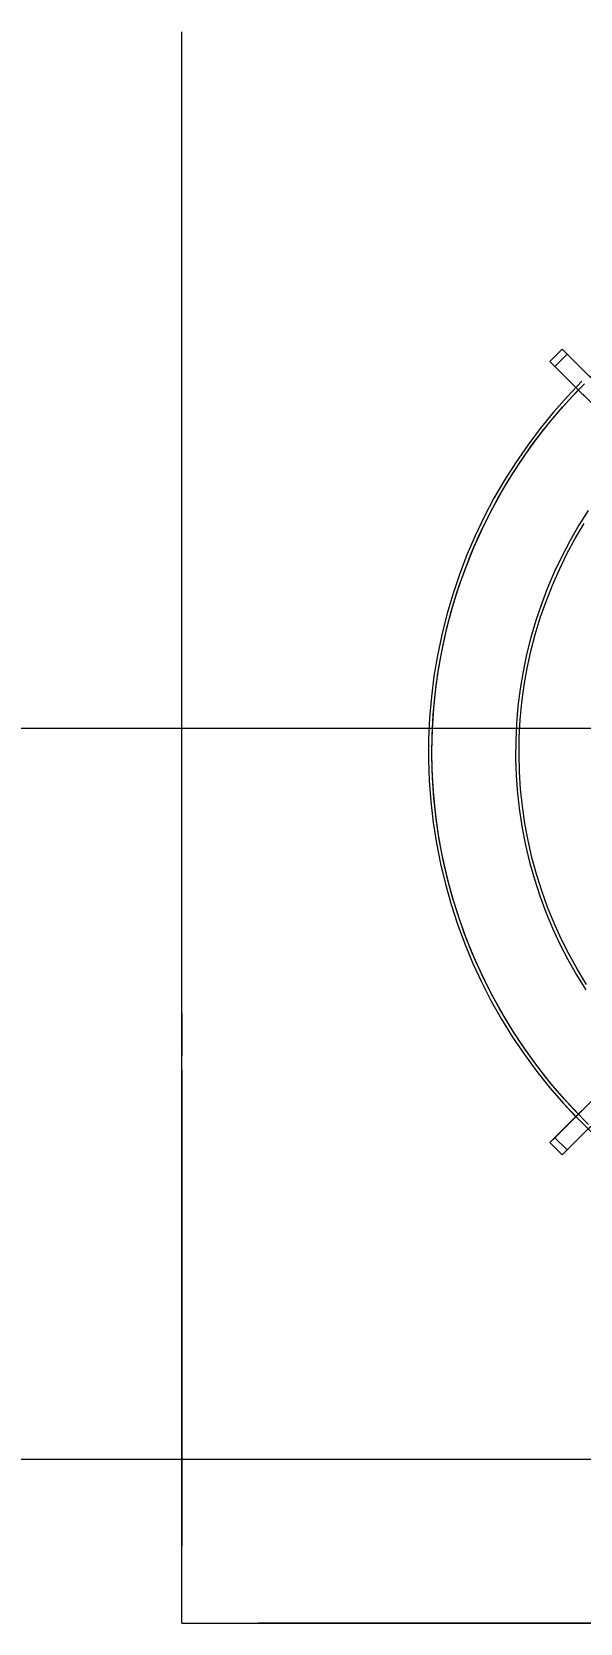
# Model space of a CAD drawing. Header units: millimetres. Extents: x -21807 to 17683, y 43568 to 60640.
# Drawn here: x -6802 to -6487, y 58947 to 59860 of the extents above; entities that cross this region are included whole.
import ezdxf

# ---------------------------------------------------------------- set-up
doc = ezdxf.new("R2010")
doc.units = ezdxf.units.MM
for name, color, linetype, lineweight in [('A-ANNO-DIMS', 7, 'Continuous', 9), ('A-ANNO-DIMS-110', 7, 'Continuous', 9), ('M-EQPM', 7, 'Continuous', 5)]:
    doc.layers.add(name, color=color, linetype=linetype, lineweight=lineweight)
doc.styles.add('Arial_1', font='arial.ttf', dxfattribs={"width": 0.8, "height": 220})
doc.dimstyles.new('AK_DIM_2_0_Arial', dxfattribs={"dimscale": 304.8, "dimtxt": 224.457068, "dimasz": 0.180446, "dimexe": 0.360892, "dimexo": 0.360892, "dimgap": 0.036089, "dimtad": 1, "dimdec": 0, "dimzin": 0, "dimdsep": 46, "dimtxsty": 'Arial_1', "dimblk1": 'OBLIQUE', "dimblk2": 'OBLIQUE', "dimsah": 1, "dimcen": 0.09, "dimadec": 0, "dimazin": 0, "dimtfac": 1, "dimtdec": 4, "dimtix": 1, "dimtmove": 0, "dimatfit": 3, "dimfxl": 1, "dimtvp": 1, "dimtolj": 1, "dimtzin": 0, "dimarcsym": 2})

# ---------------------------------------------------------------- blocks, each defined once
blk = doc.blocks.new('DanNong_VRV - OD-A-1-1235631-MẶT BẰNG HỆ THỐNG GIÓ THẢI')
at = {"layer": 'M-EQPM'}
for p, q in [((-885, -311.78), (-885, 601.65)), ((-885, -273.58), (-885, 601.65)), ((-885, 38.44), (-885, 601.65)), ((-885, -311.78), (-885, 601.65)), ((-673.72, 412.38), (-666.65, 419.45)), ((-666.65, 419.45), (-673.72, 412.38)), ((-673.72, 412.38), (-670.9, 409.55)), ((-481.39, 220.04), (-673.72, 412.38)), ((-663.82, 416.62), (-670.9, 409.55)), ((-663.82, 416.62), (-670.9, 409.55)), ((-666.65, 419.45), (-474.32, 227.11)), ((-663.82, 416.62), (-666.65, 419.45)), ((-474.32, 227.11), (-663.82, 416.62)), ((-670.9, 409.55), (-481.39, 220.04)), ((-673.72, -35.93), (-481.39, 156.4)), ((-481.39, 156.4), (-670.9, -33.1)), ((-474.32, 149.33), (-666.65, -43)), ((-663.82, -40.17), (-474.32, 149.33)), ((-885, 38.44), (-885, 28.44)), ((-885, 28.44), (-885, 38.44)), ((-885, 38.44), (-885, 28.44)), ((-885, 28.44), (-885, 38.44)), ((-885, 28.44), (-885, 14.01)), ((-885, 28.44), (-885, 14.01)), ((-885, 28.44), (-885, 14.01)), ((-885, 28.44), (-885, 14.01)), ((-885, 5.44), (-885, 0.44)), ((-885, 5.44), (-885, 0.44)), ((-885, 5.44), (-885, 0.44)), ((-885, 5.44), (-885, 0.44)), ((-885, 5.44), (-885, 0.44)), ((-885, 5.44), (-885, 0.44)), ((-885, 5.44), (-885, 0.44)), ((-885, 5.44), (-885, 0.44)), ((-885, 5.44), (-885, 0.44)), ((-885, 5.44), (-885, 0.44)), ((-885, -239.56), (-885, 0.44)), ((-885, 0.44), (-885, -239.56)), ((-885, -239.56), (-885, 0.44)), ((-885, 0.44), (-885, -239.56)), ((-885, -239.56), (-885, 0.44)), ((-885, 0.44), (-885, -239.56)), ((-885, -239.56), (-885, 0.44)), ((-885, 0.44), (-885, -239.56)), ((-885, 0.44), (-885, -4.56)), ((-885, -239.56), (-885, 0.44)), ((-885, 0.44), (-885, -239.56)), ((-885, -239.56), (-885, 0.44)), ((-885, 0.44), (-885, -239.56)), ((-885, -239.56), (-885, 0.44)), ((-885, 0.44), (-885, -239.56)), ((-885, -239.56), (-885, 0.44)), ((-885, 0.44), (-885, -239.56)), ((-885, -239.56), (-885, 0.44)), ((-885, 0.44), (-885, -239.56)), ((-885, -239.56), (-885, 0.44)), ((-885, 0.44), (-885, -239.56)), ((-885, -190.21), (-885, -4.56)), ((-885, -4.56), (-885, -190.21)), ((-670.9, -33.1), (-673.72, -35.93)), ((-673.72, -35.93), (-666.65, -43)), ((-673.72, -35.93), (-666.65, -43)), ((-670.9, -33.1), (-663.82, -40.17)), ((-670.9, -33.1), (-663.82, -40.17)), ((-666.65, -43), (-663.82, -40.17)), ((-885, -127.9), (-885, -158.22)), ((-885, -190.21), (-885, -195.21)), ((-885, -236.33), (-885, -267.1)), ((-885, -236.35), (-885, -267.07)), ((-885, -236.35), (-885, -267.07)), ((-885, -239.56), (-885, -244.56)), ((-885, -239.56), (-885, -244.56)), ((-885, -239.56), (-885, -244.56)), ((-885, -239.56), (-885, -244.56)), ((-885, -239.56), (-885, -244.56)), ((-885, -239.56), (-885, -244.56)), ((-885, -239.56), (-885, -244.56)), ((-885, -239.56), (-885, -244.56)), ((-885, -239.56), (-885, -244.56)), ((-885, -239.56), (-885, -244.56)), ((-885, -244.13), (-885, -241.71)), ((-885, -249.71), (-885, -261.71)), ((-885, -311.78), (655, -311.78)), ((-841.21, -311.78), (585, -311.78)), ((-12.64, -311.78), (-841.21, -311.78)), ((-841.21, -311.78), (-12.64, -311.78)), ((-838.93, -311.78), (-808.22, -311.78)), ((-838.93, -311.78), (-808.22, -311.78)), ((-838.93, -311.78), (-808.22, -311.78))]:
    blk.add_line(p, q, dxfattribs=at)
at = {"layer": 'M-EQPM', "flags": 128}
for points in [[(-655.34, 401.06), (-663.68, 392.38), (-671.67, 383.37), (-679.29, 374.05), (-686.53, 364.43), (-693.38, 354.53), (-699.83, 344.37), (-705.87, 333.95), (-711.49, 323.3), (-716.67, 312.44), (-721.42, 301.38), (-725.72, 290.13), (-729.57, 278.73), (-732.96, 267.17), (-735.89, 255.49), (-738.34, 243.71), (-740.32, 231.83), (-741.83, 219.89), (-742.86, 207.89), (-743.4, 195.87), (-743.47, 183.83), (-743.05, 171.8), (-742.15, 159.79), (-740.78, 147.83), (-738.92, 135.93), (-736.6, 124.12), (-733.8, 112.41), (-730.53, 100.82), (-726.81, 89.38), (-722.63, 78.09), (-718, 66.97), (-712.93, 56.05), (-707.43, 45.34), (-701.5, 34.86), (-695.16, 24.63), (-688.42, 14.66), (-681.28, 4.96), (-673.76, -4.44), (-665.87, -13.54), (-658.85, -21.05)], [(-655.34, 401.06), (-663.68, 392.38), (-671.67, 383.37), (-679.29, 374.05), (-686.53, 364.43), (-693.38, 354.53), (-699.83, 344.37), (-705.87, 333.95), (-711.49, 323.3), (-716.67, 312.44), (-721.42, 301.38), (-725.72, 290.13), (-729.57, 278.73), (-732.96, 267.17), (-735.89, 255.49), (-738.34, 243.71), (-740.32, 231.83), (-741.83, 219.89), (-742.86, 207.89), (-743.4, 195.87), (-743.47, 183.83), (-743.05, 171.8), (-742.15, 159.79), (-740.78, 147.83), (-738.92, 135.93), (-736.6, 124.12), (-733.8, 112.41), (-730.53, 100.82), (-726.81, 89.38), (-722.63, 78.09), (-718, 66.97), (-712.93, 56.05), (-707.43, 45.34), (-701.5, 34.86), (-695.16, 24.63), (-688.42, 14.66), (-681.28, 4.96), (-673.76, -4.44), (-665.87, -13.54), (-657.62, -22.31), (-649.03, -30.74)], [(-655.34, 401.06), (-663.68, 392.38), (-671.67, 383.37), (-679.29, 374.05), (-686.53, 364.43), (-693.38, 354.53), (-699.83, 344.37), (-705.87, 333.95), (-711.49, 323.3), (-716.67, 312.44), (-721.42, 301.38), (-725.72, 290.13), (-729.57, 278.73), (-732.96, 267.17), (-735.89, 255.49), (-738.34, 243.71), (-740.32, 231.83), (-741.83, 219.89), (-742.86, 207.89), (-743.4, 195.87), (-743.47, 183.83), (-743.05, 171.8), (-742.15, 159.79), (-740.78, 147.83), (-738.92, 135.93), (-736.6, 124.12), (-733.8, 112.41), (-730.53, 100.82), (-726.81, 89.38), (-722.63, 78.09), (-718, 66.97), (-712.93, 56.05), (-707.43, 45.34), (-701.5, 34.86), (-695.16, 24.63), (-688.42, 14.66), (-681.28, 4.96), (-673.76, -4.44), (-665.87, -13.54), (-657.62, -22.31), (-649.03, -30.74)], [(-651.63, -25.47), (-660.01, -16.94), (-668.04, -8.08), (-675.71, 1.1), (-683, 10.58), (-689.92, 20.33), (-696.43, 30.36), (-702.54, 40.64), (-708.23, 51.16), (-713.5, 61.9), (-718.34, 72.84), (-722.73, 83.96), (-726.68, 95.25), (-730.17, 106.69), (-733.2, 118.26), (-735.76, 129.94), (-737.86, 141.71), (-739.48, 153.56), (-740.63, 165.46), (-741.3, 177.4), (-741.5, 189.36), (-741.21, 201.32), (-740.45, 213.25), (-739.21, 225.15), (-737.5, 236.98), (-735.31, 248.74), (-732.66, 260.4), (-729.54, 271.95), (-725.96, 283.36), (-721.93, 294.62), (-717.45, 305.71), (-712.53, 316.61), (-707.18, 327.3), (-701.41, 337.78), (-695.22, 348.01), (-688.63, 357.99), (-681.65, 367.7), (-674.28, 377.12), (-666.54, 386.23), (-658.44, 395.03), (-653.92, 399.65)], [(-651.63, -25.47), (-660.01, -16.94), (-668.04, -8.08), (-675.71, 1.1), (-683, 10.58), (-689.92, 20.33), (-696.43, 30.36), (-702.54, 40.64), (-708.23, 51.16), (-713.5, 61.9), (-718.34, 72.84), (-722.73, 83.96), (-726.68, 95.25), (-730.17, 106.69), (-733.2, 118.26), (-735.76, 129.94), (-737.86, 141.71), (-739.48, 153.56), (-740.63, 165.46), (-741.3, 177.4), (-741.5, 189.36), (-741.21, 201.32), (-740.45, 213.25), (-739.21, 225.15), (-737.5, 236.98), (-735.31, 248.74), (-732.66, 260.4), (-729.54, 271.95), (-725.96, 283.36), (-721.93, 294.62), (-717.45, 305.71), (-712.53, 316.61), (-707.18, 327.3), (-701.41, 337.78), (-695.22, 348.01), (-688.63, 357.99), (-681.65, 367.7), (-674.28, 377.12), (-666.54, 386.23), (-658.44, 395.03), (-653.92, 399.65)], [(-657.43, -19.64), (-665.57, -10.88), (-673.35, -1.8), (-680.77, 7.59), (-687.8, 17.26), (-694.44, 27.21), (-700.68, 37.41), (-706.5, 47.86), (-711.91, 58.52), (-716.88, 69.4), (-721.41, 80.47), (-725.49, 91.71), (-729.13, 103.1), (-732.3, 114.63), (-735.01, 126.28), (-737.26, 138.03), (-739.03, 149.85), (-740.33, 161.74), (-741.15, 173.67), (-741.49, 185.63), (-741.35, 197.59), (-740.74, 209.53), (-739.65, 221.44), (-738.08, 233.3), (-736.04, 245.08), (-733.54, 256.77), (-730.56, 268.36), (-727.13, 279.81), (-723.24, 291.12), (-718.9, 302.27), (-714.12, 313.23), (-708.9, 323.99), (-703.26, 334.53), (-697.2, 344.84), (-690.73, 354.9), (-683.87, 364.7), (-676.62, 374.21), (-668.99, 383.42), (-661, 392.32), (-653.92, 399.65)], [(-651.71, 326.91), (-657.09, 318.43), (-662.12, 309.75), (-666.8, 300.87), (-671.13, 291.81), (-675.09, 282.58), (-678.68, 273.2), (-681.89, 263.69), (-684.71, 254.06), (-687.15, 244.32), (-689.2, 234.49), (-690.85, 224.59), (-692.11, 214.63), (-692.96, 204.63), (-693.42, 194.6), (-693.47, 184.56), (-693.13, 174.52), (-692.38, 164.51), (-691.23, 154.54), (-689.68, 144.62), (-687.74, 134.77), (-685.41, 125.01), (-682.69, 115.34), (-679.58, 105.8), (-676.09, 96.38), (-672.23, 87.11), (-668.01, 78.01), (-663.42, 69.08), (-658.48, 60.34), (-653.19, 51.8)], [(-652.76, 54.84), (-657.93, 63.35), (-662.75, 72.07), (-667.22, 80.97), (-671.33, 90.04), (-675.07, 99.27), (-678.44, 108.64), (-681.43, 118.14), (-684.05, 127.75), (-686.27, 137.46), (-688.11, 147.25), (-689.55, 157.1), (-690.59, 167), (-691.24, 176.94), (-691.5, 186.9), (-691.35, 196.86), (-690.81, 206.8), (-689.86, 216.72), (-688.53, 226.59), (-686.8, 236.39), (-684.67, 246.12), (-682.17, 255.76), (-679.27, 265.29), (-676, 274.7), (-672.36, 283.97), (-668.34, 293.08), (-663.97, 302.03), (-659.24, 310.8), (-654.17, 319.36)]]:
    blk.add_lwpolyline(points, dxfattribs=at)
at = {"layer": 'M-EQPM'}
for points in [[(-658.85, -21.05), (-658.84, -21.05), (-658.82, -21.03), (-658.72, -20.93), (-658.56, -20.77), (-658.36, -20.57), (-658.14, -20.34), (-657.92, -20.12), (-657.72, -19.92), (-657.56, -19.76), (-657.45, -19.66), (-657.43, -19.64), (-657.43, -19.64)], [(-657.43, -19.64), (-657.43, -19.64), (-657.45, -19.66), (-657.56, -19.76), (-657.72, -19.92), (-657.92, -20.12), (-658.14, -20.34), (-658.36, -20.57), (-658.56, -20.77), (-658.72, -20.93), (-658.82, -21.03), (-658.84, -21.05), (-658.85, -21.05)]]:
    blk.add_open_spline(points, degree=3, dxfattribs=at)
blk = doc.blocks.new('AK-SGS-M3-Hrvt_rvt-1-MẶT BẰNG HỆ THỐNG GIÓ THẢI')
at = {"layer": 'M-EQPM', "color": 34, "lineweight": 25, "true_color": 0x994c00}
blk.add_blockref('DanNong_VRV - OD-A-1-1235631-MẶT BẰNG HỆ THỐNG GIÓ THẢI', (-5830.9, 59258.71), dxfattribs=at)
blk = doc.blocks.new('DIMBLOCK2-MẶT BẰNG HỆ THỐNG GIÓ THẢI')
at = {"layer": 'A-ANNO-DIMS-110'}
for p, q in [((-12198.59, 59041.11), (-12198.59, 59151.11)), ((-4498.59, 59041.11), (-4498.59, 59151.11)), ((-12198.59, 59041.11), (-12171.09, 59068.61)), ((-4498.59, 59041.11), (-4471.09, 59068.61)), ((-12198.59, 59041.11), (-12226.09, 59013.61)), ((-12198.59, 59041.11), (-4498.59, 59041.11)), ((-12198.59, 59041.11), (-12198.59, 58970)), ((-4498.59, 59041.11), (-4526.09, 59013.61)), ((-4498.59, 59041.11), (-4498.59, 58970))]:
    blk.add_line(p, q, dxfattribs=at)
at = {"layer": 'A-ANNO-DIMS-110', "color": 0, "insert": (-8617.94, 59337.72), "char_height": 220, "width": 646.4364, "attachment_point": 1, "line_spacing_factor": 0.941778, "style": 'Arial_1'}
blk.add_mtext('7700', dxfattribs=at)
blk = doc.blocks.new('_Oblique')
at = {"color": 0, "linetype": 'ByBlock', "lineweight": -2}
blk.add_line((-0.5, -0.5), (0.5, 0.5), dxfattribs=at)
blk = doc.blocks.new('DIMBLOCK5-MẶT BẰNG HỆ THỐNG GIÓ THẢI')
at = {"layer": 'A-ANNO-DIMS-110'}
for p, q in [((-20048.59, 59460.7), (-20048.59, 59570.7)), ((10901.41, 59460.7), (10901.41, 59570.7)), ((-20048.59, 59460.7), (-20021.09, 59488.2)), ((10901.41, 59460.7), (10928.91, 59488.2)), ((-20048.59, 59460.7), (-20076.09, 59433.2)), ((-20048.59, 59460.7), (10901.41, 59460.7)), ((-20048.59, 59460.7), (-20048.59, 59389.59)), ((10901.41, 59460.7), (10873.91, 59433.2)), ((10901.41, 59460.7), (10901.41, 59389.59))]:
    blk.add_line(p, q, dxfattribs=at)
at = {"layer": 'A-ANNO-DIMS-110', "color": 0, "insert": (-4910.27, 59757.31), "char_height": 220, "width": 808.0454, "attachment_point": 1, "line_spacing_factor": 0.941778, "style": 'Arial_1'}
blk.add_mtext('30950', dxfattribs=at)

msp = doc.modelspace()

# ---------------------------------------------------------------- block references
at = {"lineweight": 5}
msp.add_blockref('AK-SGS-M3-Hrvt_rvt-1-MẶT BẰNG HỆ THỐNG GIÓ THẢI', (0, 0), dxfattribs=at)

# ---------------------------------------------------------------- dimensions: what is measured, and where the dimension line sits
at = {"layer": 'A-ANNO-DIMS'}
for base, p1, p2, override, picture, middle in [((10901.41, 59460.7), (-20048.59, 59499.59), (10901.41, 59499.59), {"dimpost": '<>', "dimfxl": 30950}, 'DIMBLOCK5-MẶT BẰNG HỆ THỐNG GIÓ THẢI', (-4573.59, 59584.1)), ((-4498.59, 59041.11), (-12198.59, 59080), (-4498.59, 59080), {"dimpost": '<>', "dimfxl": 7700}, 'DIMBLOCK2-MẶT BẰNG HỆ THỐNG GIÓ THẢI', (-8348.59, 59164.44))]:
    dim = msp.add_linear_dim(base=base, p1=p1, p2=p2, dimstyle='AK_DIM_2_0_Arial', override=override, dxfattribs=at)
    dim.commit()
    dim.dimension.update_dxf_attribs({"geometry": picture, "text_midpoint": middle})

doc.saveas('drawing.dxf')
